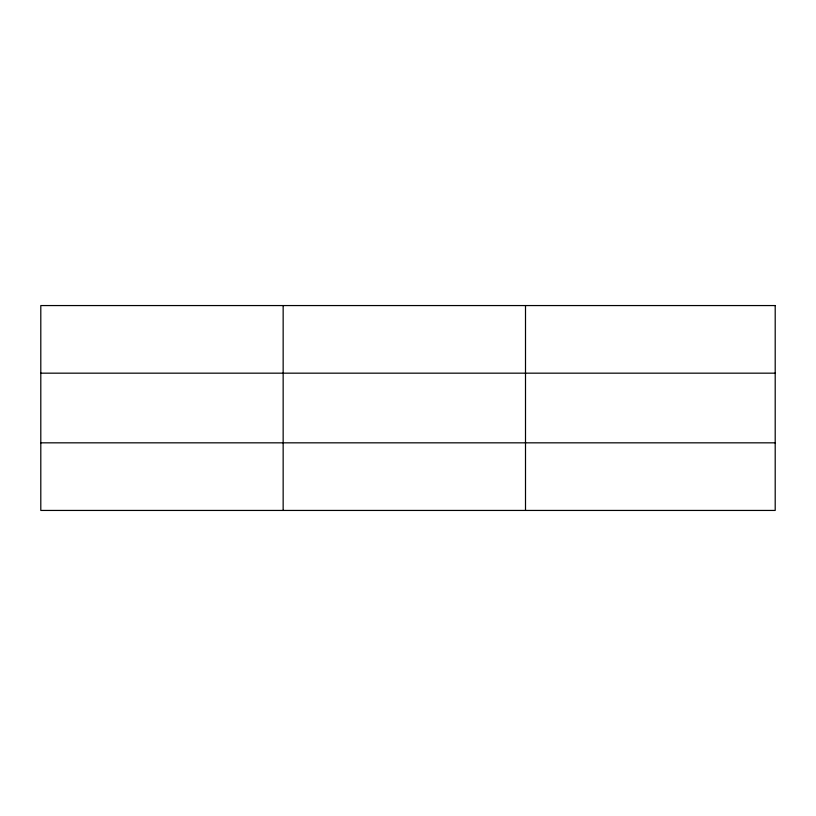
<?xml version="1.0" encoding="UTF-8"?>
<svg xmlns="http://www.w3.org/2000/svg" width="816" height="816" viewBox="0 0 816 816"><rect width="100%" height="100%" fill="white"/><g stroke="black" fill="none" stroke-linecap="round" stroke-linejoin="round"><path stroke-width="1.22" d="M283.152 305.561L283.152 510.439M525.504 305.561L525.504 510.439M40.8 373.167L775.2 373.167M40.8 442.833L775.2 442.833M775.2 305.561L775.2 510.439L40.8 510.439L40.8 305.561L775.2 305.561"/></g></svg>
